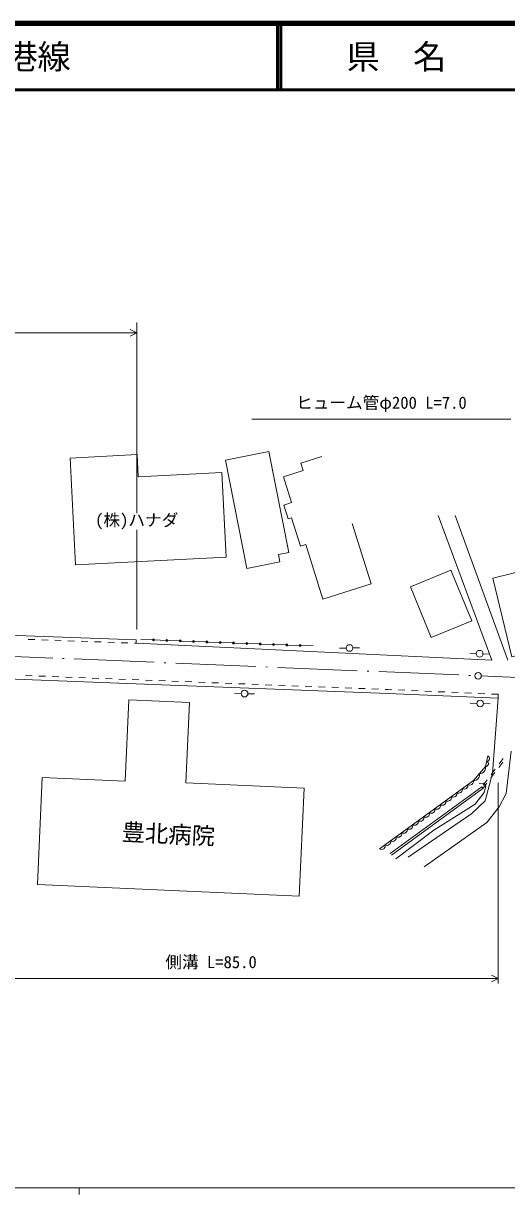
# Model space of a CAD drawing. Units: millimetres, scale not verified. Extents: x 40000 to 680000, y 20000 to 380000.
# Drawn here: x 259640 to 332152, y 204000 to 380000 of the extents above; entities that cross this region are included whole.
import ezdxf
from ezdxf.enums import TextEntityAlignment as Align

# ---------------------------------------------------------------- set-up
doc = ezdxf.new("R2010")
doc.units = ezdxf.units.MM
doc.header["$LTSCALE"] = 1000
doc.linetypes.add('LONG_DASHED_DOTTED', pattern=[15.25, 12, -1.5, 0.25, -1.5])
for name, color, linetype, lineweight in [('M-BGD', 7, 'Continuous', 13), ('M-BMK', 2, 'Continuous', 13), ('M-STR-HTXT', 7, 'Continuous', 13), ('M-TTL', 2, 'Continuous', 140), ('M-TTL-BAND', 7, 'Continuous', 13), ('M-TTL-LINE', 7, 'Continuous', 50)]:
    doc.layers.add(name, color=color, linetype=linetype, lineweight=lineweight)
doc.layers.add('M-BMK-HTXT', color=7, linetype='Continuous')
doc.layers.add('M-TTL-TXT', color=7, linetype='Continuous')
doc.styles.add('ＭＳ ゴシック', font='')
doc.styles.get('ＭＳ ゴシック').set_extended_font_data('MS Gothic')

msp = doc.modelspace()

# ---------------------------------------------------------------- linework, layer by layer
at = {"layer": 'M-BGD'}
for p, q in [((321893, 306029), (329947, 284310)), ((324456, 306029), (332326, 284310)), ((228365, 289068), (276563, 287360)), ((260327, 287435), (261327, 287400)), ((262326, 287364), (263325, 287329)), ((264325, 287293), (265324, 287258)), ((266324, 287223), (267323, 287187)), ((268322, 287152), (269322, 287116)), ((270321, 287081), (271320, 287046)), ((272320, 287010), (273319, 286975)), ((274318, 286939), (275318, 286904)), ((276545, 286860), (276563, 287360)), ((277234, 287421), (279026, 287353)), ((279326, 287342), (281025, 287278)), ((281324, 287267), (283023, 287203)), ((283323, 287191), (285022, 287127)), ((285322, 287116), (287020, 287052)), ((287320, 287040), (289019, 286976)), ((289319, 286965), (291018, 286901)), ((291317, 286890), (293016, 286825)), ((276317, 286868), (276545, 286860)), ((329947, 284310), (276545, 286860)), ((293316, 286814), (295015, 286750)), ((295315, 286739), (297013, 286675)), ((297313, 286663), (299012, 286599)), ((299312, 286588), (301010, 286524)), ((301310, 286512), (303102, 286445)), ((307093, 286112), (308093, 286131)), ((309093, 286149), (310093, 286168)), ((326618, 285349), (327617, 285307)), ((328616, 285264), (329615, 285222)), ((252736, 281670), (281714, 280569)), ((260950, 281958), (259951, 281996)), ((262949, 281882), (261949, 281920)), ((264947, 281806), (263948, 281844)), ((266946, 281730), (265947, 281768)), ((268944, 281654), (267945, 281692)), ((270943, 281578), (269944, 281616)), ((272941, 281502), (271942, 281540)), ((274940, 281427), (273941, 281465)), ((276939, 281351), (275939, 281389)), ((278937, 281275), (277938, 281313)), ((280936, 281199), (279936, 281237)), ((281714, 280569), (314373, 279300)), ((282934, 281122), (281935, 281161)), ((284933, 281044), (283933, 281083)), ((286931, 280967), (285932, 281005)), ((288930, 280889), (287930, 280928)), ((290928, 280811), (289929, 280850)), ((292927, 280734), (291927, 280772)), ((294925, 280656), (293926, 280695)), ((296924, 280578), (295924, 280617)), ((298922, 280501), (297923, 280539)), ((300921, 280423), (299921, 280462)), ((302919, 280345), (301920, 280384)), ((304918, 280268), (303918, 280307)), ((306916, 280190), (305917, 280229)), ((308915, 280112), (307915, 280151)), ((310913, 280035), (309914, 280074)), ((312912, 279957), (311912, 279996)), ((314398, 279899), (313911, 279918)), ((314910, 279877), (314398, 279899)), ((291335, 279329), (292335, 279299)), ((293334, 279270), (294334, 279240)), ((314373, 279300), (330869, 278583)), ((316908, 279790), (315909, 279834)), ((318906, 279703), (317907, 279747)), ((320904, 279616), (319905, 279660)), ((322902, 279530), (321903, 279573)), ((324901, 279443), (323902, 279486)), ((326899, 279356), (325900, 279399)), ((328897, 279269), (327898, 279312)), ((330895, 279182), (329896, 279226)), ((330869, 278583), (330041, 267328)), ((330869, 278583), (330895, 279182)), ((326687, 277824), (327686, 277806)), ((328686, 277787), (329686, 277769)), ((331648, 269542), (331046, 268744)), ((332083, 264294), (332833, 270615)), ((330444, 267945), (329842, 267147)), ((331015, 268205), (331618, 269003)), ((328055, 265784), (328717, 265839)), ((328607, 265011), (329209, 265810)), ((329240, 266348), (328637, 265550)), ((328717, 265839), (329048, 265397)), ((330041, 267328), (328938, 263191)), ((329811, 266608), (330413, 267406)), ((328431, 265254), (314694, 255268)), ((328607, 265011), (314870, 255026)), ((328772, 264404), (327448, 262694)), ((328607, 265011), (328431, 265254)), ((329048, 265397), (328772, 264404)), ((331034, 262253), (332083, 264294)), ((327448, 262694), (321214, 258777)), ((328938, 263191), (326952, 261260)), ((329214, 259936), (331034, 262253)), ((326952, 261260), (317408, 254695)), ((321214, 258777), (315532, 254474)), ((319780, 253260), (329214, 259936))]:
    msp.add_line(p, q, dxfattribs=at)
for points in [[(267472, 298647), (266649, 314678), (276698, 315194), (276868, 311886), (289393, 312529), (290046, 299806)], [(289985, 314387), (296492, 315655), (299449, 300471), (297916, 300172), (298132, 299067), (293158, 298098)], [(317745, 295352), (320856, 287726), (326919, 290200), (323807, 297826)], [(330069, 296634), (335391, 297923), (335811, 296188), (337146, 296512), (338029, 292868), (343247, 294132), (345386, 285301), (341295, 284310), (340719, 286683), (332936, 284798)], [(261730, 250597), (262469, 266699), (274917, 266138), (275468, 278369), (284581, 277958), (284036, 265887), (301758, 265087), (301025, 248825)]]:
    msp.add_lwpolyline(points, close=True, dxfattribs=at)
for points in [[(308959, 304870), (311827, 295779), (304591, 293497), (302004, 301697), (301217, 301449), (299869, 305724), (299357, 305563), (298710, 307615), (299879, 307984), (298649, 311886), (301612, 312821), (301272, 313899), (304440, 314899)], [(313105, 255964), (327173, 266225), (328993, 268321), (329324, 269921)]]:
    msp.add_lwpolyline(points, dxfattribs=at)
for centre, radius in [((279176, 287348), 150), ((279176, 287348), 120), ((279176, 287348), 100), ((281175, 287272), 150), ((281175, 287272), 120), ((281175, 287272), 100), ((283173, 287197), 150), ((283173, 287197), 120), ((283173, 287197), 100), ((285172, 287121), 150), ((285172, 287121), 120), ((285172, 287121), 100), ((287170, 287046), 150), ((287170, 287046), 120), ((287170, 287046), 100), ((289169, 286971), 150), ((289169, 286971), 120), ((289169, 286971), 100), ((291167, 286895), 150), ((291167, 286895), 120), ((291167, 286895), 100), ((293166, 286820), 150), ((293166, 286820), 120), ((293166, 286820), 100), ((295165, 286744), 150), ((295165, 286744), 120), ((295165, 286744), 100), ((297163, 286669), 150), ((297163, 286669), 120), ((297163, 286669), 100), ((299162, 286594), 150), ((299162, 286594), 120), ((299162, 286594), 100), ((301160, 286518), 150), ((301160, 286518), 120), ((301160, 286518), 100), ((308593, 286140), 500), ((328116, 285286), 500), ((292835, 279284), 500), ((328186, 277797), 500)]:
    msp.add_circle(centre, radius, dxfattribs=at)
for centre, radius, start, end in [((329179, 269534), 413, 267.12312, 69.49814), ((328150, 268134), 863, 265.51198, 12.54454), ((329014, 268734), 413, 267.12312, 69.49814), ((326641, 266084), 550, 237.40933, 14.80558), ((327240, 267086), 863, 265.51198, 12.54454), ((324159, 264274), 550, 237.40933, 14.80558), ((324986, 264877), 550, 237.40933, 14.80558), ((325814, 265481), 550, 237.40933, 14.80558), ((321676, 262463), 550, 237.40933, 14.80558), ((322503, 263066), 550, 237.40933, 14.80558), ((323331, 263670), 550, 237.40933, 14.80558), ((319193, 260652), 550, 237.40933, 14.80558), ((320021, 261256), 550, 237.40933, 14.80558), ((320848, 261859), 550, 237.40933, 14.80558), ((316711, 258841), 550, 237.40933, 14.80558), ((317538, 259445), 550, 237.40933, 14.80558), ((318366, 260048), 550, 237.40933, 14.80558), ((314228, 257030), 550, 237.40933, 14.80558), ((315056, 257634), 550, 237.40933, 14.80558), ((315883, 258238), 550, 237.40933, 14.80558), ((313401, 256427), 550, 237.40933, 14.80558)]:
    msp.add_arc(centre, radius, start, end, dxfattribs=at)
at = {"layer": 'M-BMK', "linetype": 'LONG_DASHED_DOTTED'}
msp.add_line((221563, 286394), (349305, 281072), dxfattribs=at)
at = {"layer": 'M-BMK'}
msp.add_circle((327893, 281964), 500, dxfattribs=at)
at = {"layer": 'M-STR-HTXT'}
for p, q in [((276643, 306398), (276643, 335036)), ((173789, 333503), (276643, 333503)), ((276643, 333503), (275643, 334023)), ((276643, 333503), (275643, 332983)), ((332808, 320542), (293924, 320542)), ((276643, 288905), (276643, 303898)), ((330886, 265870), (330886, 235707)), ((244707, 236477), (330886, 236477)), ((330886, 236477), (329886, 236997)), ((330886, 236477), (329886, 235957))]:
    msp.add_line(p, q, dxfattribs=at)
at = {"layer": 'M-TTL'}
msp.add_line((680000, 380000), (40000, 380000), dxfattribs=at)
at = {"layer": 'M-TTL-BAND'}
for p, q in [((40000, 205000), (579000, 205000)), ((268000, 205000), (268000, 204000))]:
    msp.add_line(p, q, dxfattribs=at)
at = {"layer": 'M-TTL-LINE'}
for p, q in [((297750, 380000), (297750, 370000)), ((298250, 380000), (298250, 370000)), ((40000, 370000), (680000, 370000))]:
    msp.add_line(p, q, dxfattribs=at)

# ---------------------------------------------------------------- texts
at = {"layer": 'M-BMK-HTXT', "style": 'ＭＳ ゴシック'}
msp.add_text('(株)ハナダ', height=1833, dxfattribs=at).set_placement((276643, 303898), align=Align.BOTTOM_CENTER)
msp.add_text('豊北病院', height=2566, rotation=357.261, dxfattribs=at).set_placement((281296, 256133), align=Align.BOTTOM_CENTER)
at = {"layer": 'M-STR-HTXT', "style": 'ＭＳ ゴシック'}
for s, p in [('ヒューム管φ200 L=7.0', (313366, 321542)), ('側溝 L=85.0', (287796, 237477))]:
    msp.add_text(s, height=1833, dxfattribs=at).set_placement(p, align=Align.BOTTOM_CENTER)
at = {"layer": 'M-TTL-TXT', "style": 'ＭＳ ゴシック'}
msp.add_text('一般県道豊田粟野港線', height=3666, dxfattribs=at).set_placement((216734, 375000), align=Align.MIDDLE_LEFT)
msp.add_text('県\u3000名', height=3666, dxfattribs=at).set_placement((315625, 375000), align=Align.MIDDLE_CENTER)

doc.saveas('drawing.dxf')
